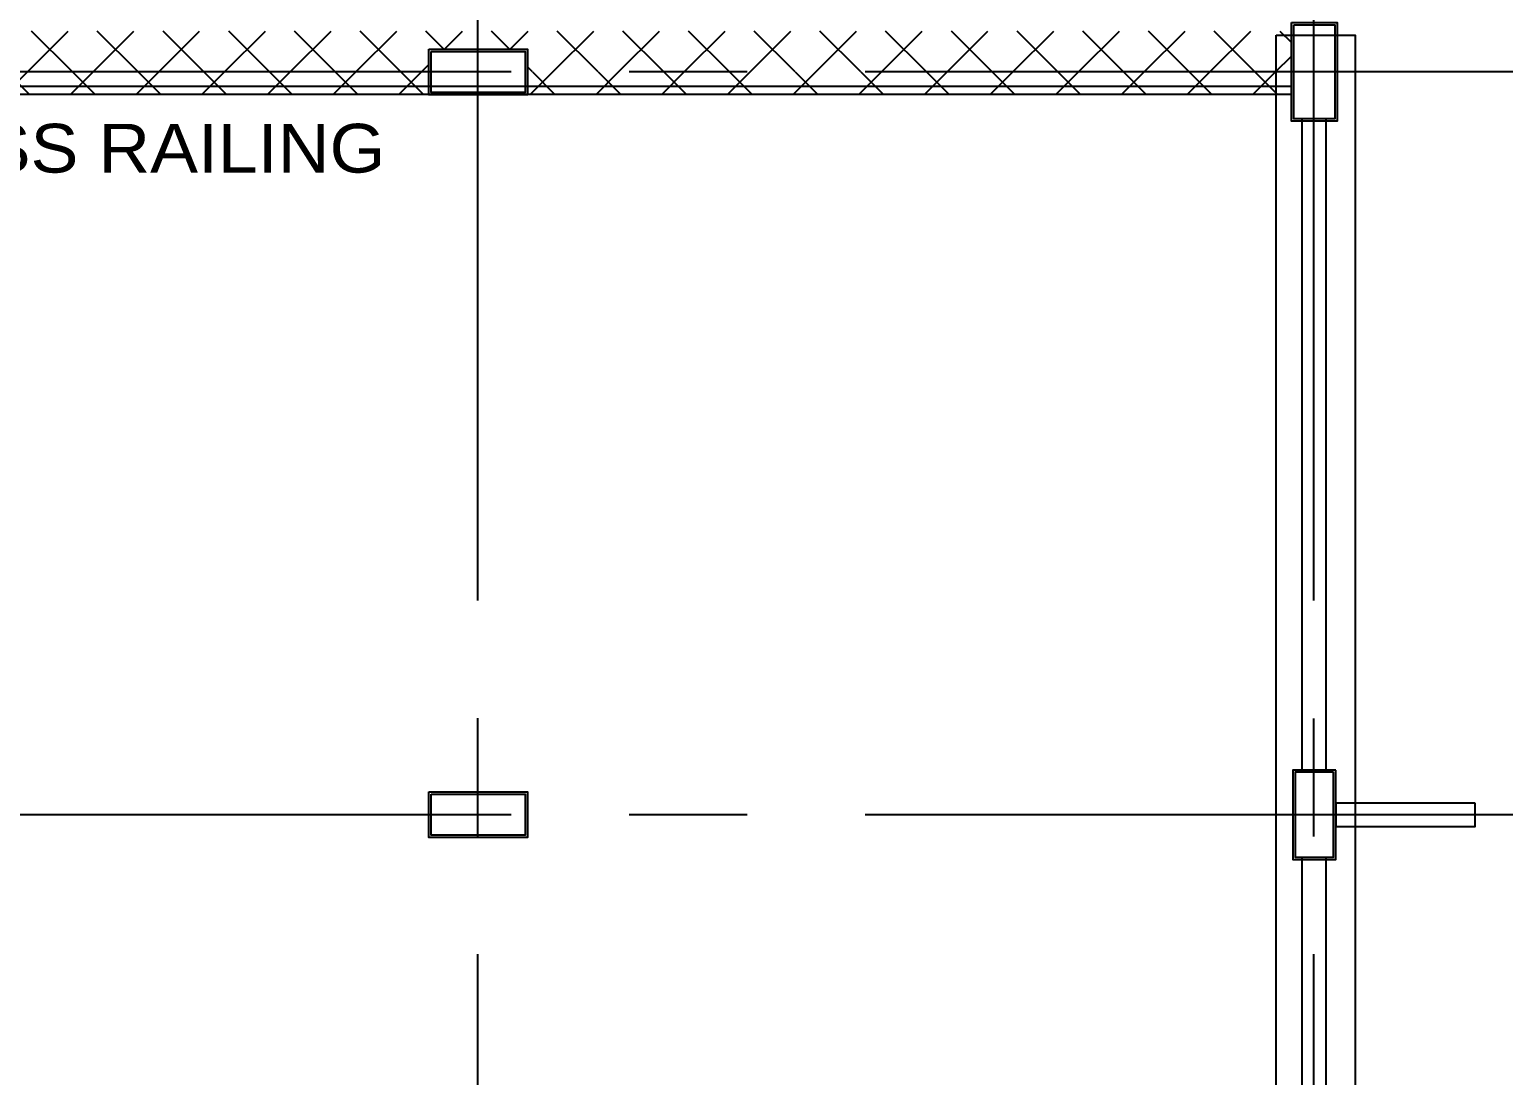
# Model space of a CAD drawing. Header units: millimetres. Extents: x 2148 to 2681, y 758 to 986.
# Drawn here: x 2406.89 to 2414.82, y 937.56 to 943.2 of the extents above; entities that cross this region are included whole.
import ezdxf

# ---------------------------------------------------------------- set-up
doc = ezdxf.new("R2010")
doc.units = ezdxf.units.MM
doc.linetypes.add('CENTER2', pattern=[28.575, 19.05, -3.175, 3.175, -3.175])
for name, color, linetype in [('cladding', 2, 'Continuous'), ('COLUMN', 7, 'Continuous'), ('D', 1, 'Continuous'), ('DR', 7, 'Continuous'), ('S-BEAM-IDEN', 2, 'Continuous'), ('S_GRID LINES', 252, 'Continuous')]:
    doc.layers.add(name, color=color, linetype=linetype)
doc.styles.add('MMTX$0$ESMX$0$X-OPTA1D', font='x-opta1d')
pattern_1 = [(135, (82133.1097, 3047.26358), (-0.1767766953, -0.1767766953), []), (225, (82133.1097, 3047.26358), (0.1767766953, -0.1767766953), [])]

msp = doc.modelspace()

# ---------------------------------------------------------------- hatches: boundary and pattern name
at = {"layer": 'D', "ltscale": 0.5}
h = msp.add_hatch(dxfattribs=at)
h.set_pattern_fill('NET', color=8, scale=2, angle=135, style=0)
h.set_pattern_definition(pattern_1)
h.paths.add_polyline_path([(2409.036025, 942.969311), (2409.036025, 943.092301), (2409.2989709, 943.092301), (2409.2989709, 943.1893433), (2404.7989709, 943.1893433), (2404.7989709, 943.092301), (2405.066993, 943.092301), (2405.066993, 942.969311)])
h = msp.add_hatch(dxfattribs=at)
h.set_pattern_fill('NET', color=8, scale=2, angle=135, style=0)
h.set_pattern_definition(pattern_1)
h.paths.add_polyline_path([(2413.678519, 942.969311), (2413.678519, 943.1893433), (2409.2989709, 943.1893433), (2409.2989709, 943.092301), (2409.566993, 943.092301), (2409.566993, 942.969311)])
h = msp.add_hatch(dxfattribs=at)
h.set_pattern_fill('NET', color=8, scale=2, angle=135, style=0)
h.set_pattern_definition(pattern_1)
h.paths.add_polyline_path([(2409.036025, 942.8493595), (2409.036025, 942.969311), (2405.066993, 942.969311), (2405.066993, 942.8493595)])
h = msp.add_hatch(dxfattribs=at)
h.set_pattern_fill('NET', color=8, scale=2, angle=135, style=0)
h.set_pattern_definition(pattern_1)
h.paths.add_polyline_path([(2413.678519, 942.8493595), (2413.678519, 942.969311), (2409.566993, 942.969311), (2409.566993, 942.8493595)])

# ---------------------------------------------------------------- linework, layer by layer
at = {"layer": 'cladding', "elevation": 0}
msp.add_lwpolyline([(2414.6665919, 939.0320735), (2413.916879, 939.0320735), (2413.916879, 938.9065485), (2414.6665919, 938.9065485)], close=True, dxfattribs=at)
at = {"layer": 'COLUMN', "color": 4, "lineweight": -3, "ltscale": 0.05, "elevation": 0}
for points in [[(2413.678519, 943.234795), (2413.924499, 943.234795), (2413.924499, 942.703827), (2413.678519, 942.703827)], [(2409.036025, 943.092301), (2409.566993, 943.092301), (2409.566993, 942.846321), (2409.036025, 942.846321)], [(2413.916879, 939.2100935), (2413.686139, 939.2100935), (2413.686139, 938.7285285), (2413.916879, 938.7285285)], [(2409.036025, 939.092301), (2409.566993, 939.092301), (2409.566993, 938.846321), (2409.036025, 938.846321)]]:
    msp.add_lwpolyline(points, close=True, dxfattribs=at)
at = {"layer": 'COLUMN', "color": 2, "lineweight": -3, "ltscale": 0.05, "elevation": 0}
for points in [[(2413.691019, 943.222295), (2413.911999, 943.222295), (2413.911999, 942.716327), (2413.691019, 942.716327)], [(2409.048525, 943.079801), (2409.554493, 943.079801), (2409.554493, 942.858821), (2409.048525, 942.858821)], [(2413.904379, 939.1975935), (2413.698639, 939.1975935), (2413.698639, 938.7410285), (2413.904379, 938.7410285)], [(2409.048525, 939.079801), (2409.554493, 939.079801), (2409.554493, 938.858821), (2409.048525, 938.858821)]]:
    msp.add_lwpolyline(points, close=True, dxfattribs=at)
at = {"layer": 'D', "color": 8, "ltscale": 0.5, "elevation": 0}
msp.add_lwpolyline([(2413.5964029, 943.1665525), (2414.0212646, 943.1665525), (2414.0212646, 934.695481), (2413.5964029, 934.695481)], close=True, dxfattribs=at)
at = {"layer": 'DR', "ltscale": 10}
for p, q in [((2399.8880896, 942.8923291, 0), (2413.678519, 942.8923291)), ((2400.538657, 942.8493595, 0), (2413.678519, 942.8493595))]:
    msp.add_line(p, q, dxfattribs=at)
at = {"layer": 'S-BEAM-IDEN', "color": 1, "lineweight": -3, "ltscale": 0.05}
for p, q in [((2413.7339709, 942.716327, 0), (2413.7339709, 939.1975935, 0)), ((2413.8639709, 942.716327, 0), (2413.8639709, 939.1975935, 0)), ((2413.7339709, 938.7410285, 0), (2413.7339709, 935.222295, 0)), ((2413.8639709, 938.7410285, 0), (2413.8639709, 935.222295, 0))]:
    msp.add_line(p, q, dxfattribs=at)
at = {"layer": 'S_GRID LINES', "linetype": 'CENTER2', "ltscale": 0.2}
for p, q in [((2409.2989709, 922.979302, 0), (2409.2989709, 960.9771162, 0)), ((2409.2989709, 922.9776771, 0), (2409.2989709, 960.9754912, 0)), ((2413.7989709, 922.9776771, 0), (2413.7989709, 960.4722324, 0)), ((2455.1998717, 942.969311), (2392.5518229, 942.969311)), ((2455.1998717, 938.969311), (2392.5518229, 938.969311))]:
    msp.add_line(p, q, dxfattribs=at)

# ---------------------------------------------------------------- texts
at = {"color": 2, "style": 'MMTX$0$ESMX$0$X-OPTA1D', "width": 1.1}
msp.add_text('STAINLESS RAILING', height=0.2625, dxfattribs=at).set_placement((2405.025626, 942.4270488, 0))

doc.saveas('drawing.dxf')
